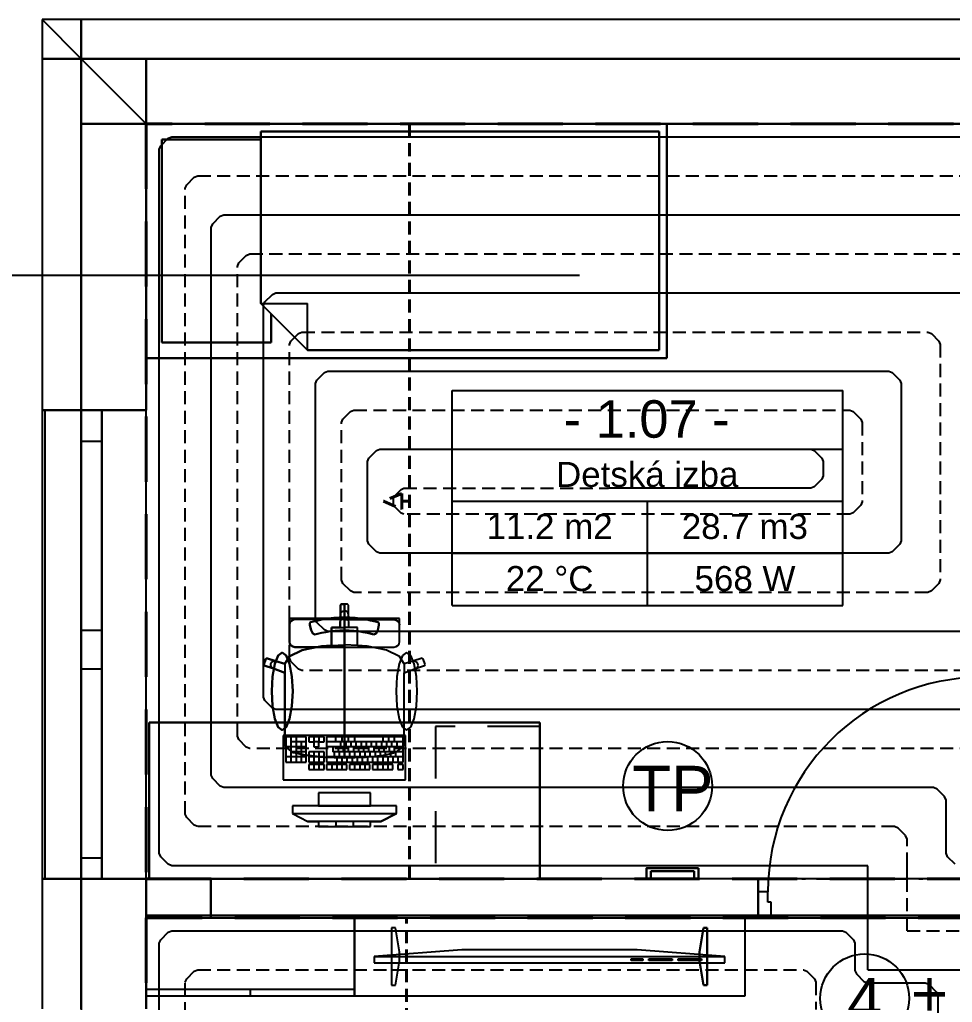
# Model space of a CAD drawing. Header units: millimetres. Extents: x 1046 to 79138, y -20101 to 54562.
# Drawn here: x 10213 to 13795, y 12056 to 15831 of the extents above; entities that cross this region are included whole.
import ezdxf

# ---------------------------------------------------------------- set-up
doc = ezdxf.new("R2010")
doc.units = ezdxf.units.MM
for name, pattern in [('__IARKOVAN__', [325, 200, -125]), ('BODKO__IARKOVAN___M', [225, 125, -42.5, 15, -42.5]), ('DASH', [75, 50, -25])]:
    doc.linetypes.add(name, pattern=pattern)
for name, color, linetype in [('1__NP___MIESTNOSTIUK', 7, 'Continuous'), ('DXF_LAYER', 1, 'Continuous'), ('ODVODN__POTRUBIE___PODL__VYK_', 7, 'Continuous'), ('OKRAJOV__DILAT_CIA_PDL', 2, 'Continuous'), ('OKRAJOV__Z_NY_', 7, 'Continuous'), ('PODLAHOVKA', 7, 'Continuous'), ('PR_VODN__POTRUBIE___PODL__VYK_', 7, 'Continuous'), ('TABU_KY', 7, 'Continuous'), ('vyk-privod2', 7, 'Continuous'), ('vyk-vratka-ZARIADENIE', 7, 'Continuous'), ('Z_NA_PRECHODOV_CH_POTRUB_', 7, 'Continuous')]:
    doc.layers.add(name, color=color, linetype=linetype)
doc.layers.add('vyk_POPIS', color=7, linetype='Continuous', lineweight=20)
doc.styles.add('ARIAL', font='arial.ttf')

# ---------------------------------------------------------------- blocks, each defined once
blk = doc.blocks.new('A$C57FC20A3')
at = {"layer": 'vyk-vratka-ZARIADENIE', "color": 6, "lineweight": 30}
for p, q in [((0, 183, -5790.8), (28.3, 183, -5790.8)), ((28.3, 17, -5790.8), (28.3, 183, -5790.8)), ((0, 17, -5790.8), (28.3, 17, -5790.8)), ((28.3, 17, -5790.8), (28.3, 23, -5790.8))]:
    blk.add_line(p, q, dxfattribs=at)
at = {"layer": 'vyk-vratka-ZARIADENIE', "color": 6, "lineweight": 30, "elevation": -5790.8}
blk.add_lwpolyline([(40, 200), (40, 0), (0, 0), (0, 200)], close=True, dxfattribs=at)

msp = doc.modelspace()

# ---------------------------------------------------------------- linework, layer by layer
at = {"layer": '1__NP___MIESTNOSTIUK'}
for p, q in [((11874.3, 14181.4), (11874.3, 14407.4)), ((11874.3, 14407.4), (13374.3, 14407.4)), ((13374.3, 14181.4), (13374.3, 14407.4)), ((11874.3, 13981.4), (11874.3, 14181.4)), ((11874.3, 14181.4), (13374.3, 14181.4)), ((11874.3, 14181.4), (13374.3, 14181.4)), ((13374.3, 13981.4), (13374.3, 14181.4)), ((11874.3, 13781.4), (11874.3, 13981.4)), ((11874.3, 13981.4), (13374.3, 13981.4)), ((11874.3, 13981.4), (13374.3, 13981.4)), ((12624.3, 13781.4), (12624.3, 13981.4)), ((13374.3, 13781.4), (13374.3, 13981.4)), ((11874.3, 13581.4), (11874.3, 13781.4)), ((11874.3, 13781.4), (13374.3, 13781.4)), ((11874.3, 13781.4), (13374.3, 13781.4)), ((12624.3, 13581.4), (12624.3, 13781.4)), ((13374.3, 13581.4), (13374.3, 13781.4)), ((11874.3, 13581.4), (13374.3, 13581.4))]:
    msp.add_line(p, q, dxfattribs=at)
at = {"layer": 'DXF_LAYER', "color": 252, "linetype": 'Continuous'}
for p, q in [((10449.3, 15681.4), (10299.3, 15831.4)), ((10299.3, 15831.4), (10299.3, 15681.4)), ((10449.3, 15831.4), (10299.3, 15831.4)), ((10299.3, 15831.4), (10449.3, 15681.4)), ((10299.3, 15831.4), (10299.3, 15681.4)), ((15998.9, 15831.4), (10299.3, 15831.4)), ((15998.9, 15831.4), (10449.3, 15831.4)), ((10449.3, 15831.4), (10449.3, 15681.4)), ((10449.3, 15681.4), (10449.3, 15831.4)), ((10299.3, 15681.4), (10449.3, 15681.4)), ((10449.3, 15681.4), (10299.3, 15681.4)), ((10299.3, 15681.4), (10299.3, 14331.4)), ((10299.3, 15681.4), (10299.3, 14331.4)), ((23849.3, 15681.4), (10449.3, 15681.4)), ((10449.3, 15681.4), (10449.3, 8381.4)), ((10699.3, 15431.4), (10449.3, 15681.4)), ((10449.3, 15681.4), (10449.3, 15431.4)), ((10449.3, 15681.4), (15998.9, 15681.4)), ((10699.3, 15681.4), (10449.3, 15681.4)), ((10449.3, 15681.4), (10699.3, 15431.4)), ((10449.3, 15681.4), (10449.3, 15431.4)), ((10699.3, 15681.4), (10449.3, 15681.4)), ((10449.3, 14331.4), (10449.3, 15681.4)), ((10449.3, 15681.4), (10449.3, 15431.4)), ((15998.9, 15681.4), (10699.3, 15681.4)), ((10699.3, 15681.4), (10699.3, 15431.4)), ((10699.3, 15431.4), (10699.3, 15681.4)), ((15998.9, 15681.4), (10699.3, 15681.4)), ((10449.3, 15431.4), (10699.3, 15431.4)), ((10449.3, 15431.4), (10449.3, 14331.4)), ((10699.3, 15431.4), (10449.3, 15431.4)), ((10449.3, 15431.4), (10449.3, 14331.4)), ((12699.3, 15431.4), (10699.3, 15431.4)), ((10699.3, 15431.4), (10699.3, 14531.4)), ((10699.3, 14531.4), (10699.3, 15431.4)), ((10699.3, 15431.4), (12699.3, 15431.4)), ((14549.3, 15431.4), (10699.3, 15431.4)), ((10699.3, 15431.4), (10699.3, 14331.4)), ((10699.3, 15431.4), (15998.9, 15431.4)), ((10699.3, 15431.4), (15998.9, 15431.4)), ((10699.3, 14331.4), (10699.3, 15431.4)), ((10699.3, 14331.4), (10699.3, 15431.4)), ((12699.3, 14531.4), (12699.3, 15431.4)), ((12699.3, 15431.4), (12699.3, 14531.4)), ((11139.3, 15371.4), (10759.3, 15371.4)), ((10759.3, 15371.4), (10759.3, 14591.4)), ((10759.3, 14591.4), (10759.3, 15371.4)), ((10759.3, 15371.4), (11139.3, 15371.4)), ((12669.3, 15401.4), (11139.3, 15401.4)), ((11139.3, 15401.4), (11139.3, 14741.4)), ((11139.3, 14741.4), (11139.3, 15401.4)), ((11139.3, 15401.4), (12669.3, 15401.4)), ((11139.3, 14741.4), (11139.3, 15371.4)), ((11139.3, 15371.4), (11139.3, 14741.4)), ((12669.3, 14561.4), (12669.3, 15401.4)), ((12669.3, 15401.4), (12669.3, 14561.4)), ((11179.3, 14701.4), (11139.3, 14741.4)), ((11139.3, 14741.4), (11179.3, 14701.4)), ((11139.3, 14741.4), (11319.3, 14561.4)), ((11319.3, 14561.4), (11139.3, 14741.4)), ((11139.3, 14741.4), (11319.3, 14741.4)), ((11319.3, 14561.4), (11319.3, 14741.4)), ((11179.3, 14591.4), (11179.3, 14701.4)), ((11179.3, 14701.4), (11179.3, 14591.4)), ((10759.3, 14591.4), (11179.3, 14591.4)), ((11179.3, 14591.4), (10759.3, 14591.4)), ((11319.3, 14561.4), (12669.3, 14561.4)), ((12669.3, 14561.4), (11319.3, 14561.4)), ((10699.3, 14531.4), (12699.3, 14531.4)), ((12699.3, 14531.4), (10699.3, 14531.4)), ((10299.3, 14331.4), (10449.3, 14331.4)), ((10699.3, 14331.4), (10299.3, 14331.4)), ((10299.3, 14331.4), (10299.3, 12531.4)), ((10299.3, 14331.4), (10449.3, 14331.4)), ((10299.3, 14331.4), (10299.3, 12531.4)), ((10299.3, 14331.4), (10449.3, 14331.4)), ((10309.3, 14331.4), (10309.3, 12531.4)), ((10449.3, 14331.4), (10449.3, 12531.4)), ((10529.3, 14331.4), (10449.3, 14331.4)), ((10449.3, 14331.4), (10449.3, 12531.4)), ((10529.3, 14331.4), (10449.3, 14331.4)), ((10449.3, 14331.4), (10699.3, 14331.4)), ((10449.3, 14331.4), (10529.3, 14331.4)), ((10449.3, 14211.4), (10449.3, 14331.4)), ((10449.3, 14331.4), (10529.3, 14331.4)), ((10449.3, 14331.4), (10529.3, 14331.4)), ((10529.3, 12531.4), (10529.3, 14331.4)), ((10529.3, 12531.4), (10529.3, 14331.4)), ((10699.3, 14331.4), (10529.3, 14331.4)), ((10529.3, 14331.4), (10529.3, 12531.4)), ((10529.3, 14331.4), (10699.3, 14331.4)), ((10529.3, 14331.4), (10529.3, 14211.4)), ((10529.3, 14331.4), (10699.3, 14331.4)), ((10699.3, 12531.4), (10699.3, 14331.4)), ((10529.3, 14211.4), (10449.3, 14211.4)), ((10449.3, 13486.4), (10449.3, 14211.4)), ((10529.3, 14211.4), (10529.3, 13486.4)), ((11448.5, 13585.5), (11445.5, 13582.5)), ((11445.5, 13582.5), (11448.5, 13585.5)), ((11445.5, 13582.5), (11445.5, 13545.6)), ((11445.5, 13545.6), (11445.5, 13582.5)), ((11446.7, 13551.4), (11449.9, 13556.2)), ((11460.6, 13585.5), (11448.5, 13585.5)), ((11448.5, 13585.5), (11460.6, 13585.5)), ((11449.9, 13556.2), (11454.8, 13559.5)), ((11454.8, 13559.5), (11460.6, 13560.6)), ((11472.7, 13585.5), (11460.6, 13585.5)), ((11460.6, 13585.5), (11460.6, 12995.5)), ((11460.6, 12995.5), (11460.6, 13585.5)), ((11472.7, 13585.5), (11460.6, 13585.5)), ((11466.4, 13559.5), (11460.6, 13560.6)), ((11471.3, 13556.2), (11466.4, 13559.5)), ((11474.6, 13551.4), (11471.3, 13556.2)), ((11475.7, 13582.5), (11472.7, 13585.5)), ((11475.7, 13582.5), (11472.7, 13585.5)), ((11475.7, 13545.6), (11475.7, 13582.5)), ((11475.7, 13545.6), (11475.7, 13582.5)), ((11460.6, 13531.1), (11249.3, 13531.1)), ((11249.3, 13531.1), (11249.3, 13521.4)), ((11249.3, 13521.4), (11249.3, 13531.1)), ((11249.3, 13531.1), (11460.6, 13531.1)), ((11249.3, 13521.4), (11249.3, 13516.9)), ((11249.3, 13516.9), (11249.3, 13521.4)), ((11249.3, 13516.9), (11249.3, 13506.7)), ((11249.3, 13506.7), (11249.3, 13516.9)), ((11255.5, 13520.8), (11250.9, 13514.3)), ((11262.3, 13525.1), (11255.5, 13520.8)), ((11270.4, 13526.6), (11262.3, 13525.1)), ((11460.6, 13526.6), (11270.4, 13526.6)), ((11330.6, 13516.6), (11327.9, 13513)), ((11327.9, 13513), (11330.6, 13516.6)), ((11360, 13523.7), (11330.6, 13516.6)), ((11330.6, 13516.6), (11360, 13523.7)), ((11379.8, 13528), (11360, 13523.7)), ((11360, 13523.7), (11379.8, 13528)), ((11399.9, 13531.4), (11379.8, 13528)), ((11379.8, 13528), (11399.9, 13531.4)), ((11420, 13533.8), (11399.9, 13531.4)), ((11399.9, 13531.4), (11420, 13533.8)), ((11440.3, 13535.2), (11420, 13533.8)), ((11420, 13533.8), (11440.3, 13535.2)), ((11460.6, 13535.7), (11440.3, 13535.2)), ((11440.3, 13535.2), (11460.6, 13535.7)), ((11445.5, 13545.6), (11443.7, 13495.8)), ((11443.7, 13495.8), (11445.5, 13545.6)), ((11445.5, 13545.6), (11446.7, 13551.4)), ((11480.9, 13535.2), (11460.6, 13535.7)), ((11460.6, 13535.7), (11480.9, 13535.2)), ((11671.9, 13531.1), (11460.6, 13531.1)), ((11460.6, 13531.1), (11460.6, 13421.4)), ((11460.6, 13421.4), (11460.6, 13531.1)), ((11671.9, 13531.1), (11460.6, 13531.1)), ((11460.6, 13526.6), (11650.8, 13526.6)), ((11475.7, 13545.6), (11474.6, 13551.4)), ((11477.5, 13495.8), (11475.7, 13545.6)), ((11477.5, 13495.8), (11475.7, 13545.6)), ((11501.2, 13533.8), (11480.9, 13535.2)), ((11480.9, 13535.2), (11501.2, 13533.8)), ((11521.4, 13531.4), (11501.2, 13533.8)), ((11501.2, 13533.8), (11521.4, 13531.4)), ((11541.4, 13528), (11521.4, 13531.4)), ((11521.4, 13531.4), (11541.4, 13528)), ((11561.2, 13523.7), (11541.4, 13528)), ((11541.4, 13528), (11561.2, 13523.7)), ((11590.6, 13516.6), (11561.2, 13523.7)), ((11561.2, 13523.7), (11590.6, 13516.6)), ((11593.3, 13513), (11590.6, 13516.6)), ((11590.6, 13516.6), (11593.3, 13513)), ((11650.8, 13526.6), (11658.9, 13525.1)), ((11658.9, 13525.1), (11665.8, 13520.8)), ((11665.8, 13520.8), (11670.3, 13514.3)), ((11671.9, 13521.4), (11671.9, 13531.1)), ((11671.9, 13521.4), (11671.9, 13531.1)), ((11671.9, 13516.9), (11671.9, 13521.4)), ((11671.9, 13516.9), (11671.9, 13521.4)), ((11671.9, 13506.7), (11671.9, 13516.9)), ((11671.9, 13506.7), (11671.9, 13516.9)), ((10449.3, 13391.4), (10449.3, 13486.4)), ((10449.3, 13486.4), (10529.3, 13486.4)), ((10529.3, 13486.4), (10529.3, 13391.4)), ((11250.9, 13514.3), (11249.3, 13506.7)), ((11249.3, 13506.7), (11249.3, 13502.1)), ((11249.3, 13502.1), (11249.3, 13506.7)), ((11249.3, 13502.1), (11249.3, 13488.9)), ((11249.3, 13488.9), (11249.3, 13502.1)), ((11249.3, 13488.9), (11249.3, 13456.7)), ((11249.3, 13456.7), (11249.3, 13488.9)), ((11327.9, 13513), (11328.1, 13505.8)), ((11328.1, 13505.8), (11327.9, 13513)), ((11328.1, 13505.8), (11332.9, 13486.4)), ((11332.9, 13486.4), (11328.1, 13505.8)), ((11332.9, 13486.4), (11339.1, 13473.4)), ((11339.1, 13473.4), (11332.9, 13486.4)), ((11371.9, 13475.3), (11389.4, 13479)), ((11389.4, 13479), (11371.9, 13475.3)), ((11389.4, 13479), (11407, 13482)), ((11407, 13482), (11389.4, 13479)), ((11407, 13482), (11424.8, 13484.1)), ((11424.8, 13484.1), (11407, 13482)), ((11443.7, 13495.8), (11410.3, 13495.8)), ((11410.3, 13495.8), (11410.3, 13465.9)), ((11410.3, 13465.9), (11410.3, 13495.8)), ((11410.3, 13495.8), (11443.7, 13495.8)), ((11424.8, 13484.1), (11442.7, 13485.4)), ((11442.7, 13485.4), (11424.8, 13484.1)), ((11442.7, 13485.4), (11460.6, 13485.8)), ((11460.6, 13485.8), (11442.7, 13485.4)), ((11443.7, 13495.8), (11460.6, 13495.8)), ((11477.5, 13495.8), (11460.6, 13495.8)), ((11460.6, 13485.8), (11478.5, 13485.4)), ((11478.5, 13485.4), (11460.6, 13485.8)), ((11510.9, 13495.8), (11477.5, 13495.8)), ((11510.9, 13495.8), (11477.5, 13495.8)), ((11478.5, 13485.4), (11496.4, 13484.1)), ((11496.4, 13484.1), (11478.5, 13485.4)), ((11496.4, 13484.1), (11514.2, 13482)), ((11514.2, 13482), (11496.4, 13484.1)), ((11510.9, 13465.9), (11510.9, 13495.8)), ((11510.9, 13465.9), (11510.9, 13495.8)), ((11514.2, 13482), (11531.8, 13479)), ((11531.8, 13479), (11514.2, 13482)), ((11531.8, 13479), (11549.3, 13475.3)), ((11549.3, 13475.3), (11531.8, 13479)), ((11582.1, 13473.4), (11588.3, 13486.4)), ((11588.3, 13486.4), (11582.1, 13473.4)), ((11588.3, 13486.4), (11593.1, 13505.8)), ((11593.1, 13505.8), (11588.3, 13486.4)), ((11593.1, 13505.8), (11593.3, 13513)), ((11593.3, 13513), (11593.1, 13505.8)), ((11670.3, 13514.3), (11671.9, 13506.7)), ((11671.9, 13502.1), (11671.9, 13506.7)), ((11671.9, 13502.1), (11671.9, 13506.7)), ((11671.9, 13488.9), (11671.9, 13502.1)), ((11671.9, 13488.9), (11671.9, 13502.1)), ((11671.9, 13456.7), (11671.9, 13488.9)), ((11671.9, 13456.7), (11671.9, 13488.9)), ((11249.3, 13456.7), (11249.3, 13445.9)), ((11249.3, 13445.9), (11249.3, 13456.7)), ((11249.3, 13445.9), (11249.3, 13441.4)), ((11249.3, 13441.4), (11249.3, 13445.9)), ((11249.3, 13441.4), (11250.9, 13433.8)), ((11250.9, 13433.8), (11249.3, 13441.4)), ((11339.1, 13473.4), (11347.4, 13469.4)), ((11347.4, 13469.4), (11339.1, 13473.4)), ((11347.4, 13469.4), (11371.9, 13475.3)), ((11371.9, 13475.3), (11347.4, 13469.4)), ((11410.3, 13465.9), (11410.3, 13427.2)), ((11410.3, 13427.2), (11410.3, 13465.9)), ((11510.9, 13427.2), (11510.9, 13465.9)), ((11510.9, 13427.2), (11510.9, 13465.9)), ((11549.3, 13475.3), (11573.8, 13469.4)), ((11573.8, 13469.4), (11549.3, 13475.3)), ((11573.8, 13469.4), (11582.1, 13473.4)), ((11582.1, 13473.4), (11573.8, 13469.4)), ((11670.3, 13433.8), (11671.9, 13441.4)), ((11670.3, 13433.8), (11671.9, 13441.4)), ((11671.9, 13445.9), (11671.9, 13456.7)), ((11671.9, 13445.9), (11671.9, 13456.7)), ((11671.9, 13441.4), (11671.9, 13445.9)), ((11671.9, 13441.4), (11671.9, 13445.9)), ((11298.5, 13408.9), (11248.8, 13385.1)), ((11248.8, 13385.1), (11298.5, 13408.9)), ((11250.9, 13433.8), (11255.5, 13427.3)), ((11255.5, 13427.3), (11250.9, 13433.8)), ((11255.5, 13427.3), (11262.3, 13423)), ((11262.3, 13423), (11255.5, 13427.3)), ((11262.3, 13423), (11270.4, 13421.4)), ((11270.4, 13421.4), (11262.3, 13423)), ((11270.4, 13421.4), (11460.6, 13421.4)), ((11460.6, 13421.4), (11270.4, 13421.4)), ((11372.9, 13424.8), (11298.5, 13408.9)), ((11298.5, 13408.9), (11372.9, 13424.8)), ((11410.3, 13427.2), (11372.9, 13424.8)), ((11372.9, 13424.8), (11410.3, 13427.2)), ((11410.3, 13427.2), (11460.6, 13430.4)), ((11510.9, 13427.2), (11460.6, 13430.4)), ((11460.6, 13421.4), (11650.8, 13421.4)), ((11460.6, 13421.4), (11650.8, 13421.4)), ((11548.3, 13424.8), (11510.9, 13427.2)), ((11548.3, 13424.8), (11510.9, 13427.2)), ((11622.7, 13408.9), (11548.3, 13424.8)), ((11622.7, 13408.9), (11548.3, 13424.8)), ((11672.4, 13385.1), (11622.7, 13408.9)), ((11672.4, 13385.1), (11622.7, 13408.9)), ((11650.8, 13421.4), (11658.9, 13423)), ((11650.8, 13421.4), (11658.9, 13423)), ((11658.9, 13423), (11665.8, 13427.3)), ((11658.9, 13423), (11665.8, 13427.3)), ((11665.8, 13427.3), (11670.3, 13433.8)), ((11665.8, 13427.3), (11670.3, 13433.8)), ((10449.3, 13336.4), (10449.3, 13391.4)), ((10529.3, 13391.4), (10529.3, 13336.4)), ((11158.1, 13376.4), (11150.6, 13353.7)), ((11150.6, 13353.7), (11158.1, 13376.4)), ((11161.9, 13378.3), (11158.1, 13376.4)), ((11158.1, 13376.4), (11161.9, 13378.3)), ((11197.3, 13366.9), (11161.9, 13378.3)), ((11161.9, 13378.3), (11197.3, 13366.9)), ((11181.1, 13362.4), (11185.8, 13366)), ((11185.8, 13366), (11191.4, 13367.6)), ((11191.4, 13367.6), (11197.3, 13366.9)), ((11206.2, 13389.1), (11193.1, 13356.8)), ((11193.1, 13356.8), (11206.2, 13389.1)), ((11231.5, 13357.3), (11197.3, 13366.9)), ((11197.3, 13366.9), (11231.5, 13357.3)), ((11221.6, 13400.5), (11206.2, 13389.1)), ((11206.2, 13389.1), (11221.6, 13400.5)), ((11237, 13389.1), (11221.6, 13400.5)), ((11221.6, 13400.5), (11237, 13389.1)), ((11248.8, 13385.1), (11231.5, 13357.3)), ((11231.5, 13357.3), (11248.8, 13385.1)), ((11250.1, 13356.8), (11237, 13389.1)), ((11237, 13389.1), (11250.1, 13356.8)), ((11684.2, 13389.1), (11671.2, 13356.8)), ((11684.2, 13389.1), (11671.2, 13356.8)), ((11689.8, 13357.3), (11672.4, 13385.1)), ((11689.8, 13357.3), (11672.4, 13385.1)), ((11699.6, 13400.5), (11684.2, 13389.1)), ((11699.6, 13400.5), (11684.2, 13389.1)), ((11723.9, 13366.9), (11689.8, 13357.3)), ((11723.9, 13366.9), (11689.8, 13357.3)), ((11715, 13389.1), (11699.6, 13400.5)), ((11715, 13389.1), (11699.6, 13400.5)), ((11728.1, 13356.8), (11715, 13389.1)), ((11728.1, 13356.8), (11715, 13389.1)), ((11759.3, 13378.3), (11723.9, 13366.9)), ((11759.3, 13378.3), (11723.9, 13366.9)), ((11729.8, 13367.6), (11723.9, 13366.9)), ((11735.4, 13366), (11729.8, 13367.6)), ((11740.1, 13362.4), (11735.4, 13366)), ((11763.1, 13376.4), (11759.3, 13378.3)), ((11763.1, 13376.4), (11759.3, 13378.3)), ((11770.6, 13353.7), (11763.1, 13376.4)), ((11770.6, 13353.7), (11763.1, 13376.4)), ((10529.3, 13336.4), (10449.3, 13336.4)), ((10449.3, 12611.4), (10449.3, 13336.4)), ((10529.3, 13336.4), (10529.3, 12611.4)), ((11150.6, 13353.7), (11152.5, 13349.9)), ((11152.5, 13349.9), (11150.6, 13353.7)), ((11152.5, 13349.9), (11188, 13338.5)), ((11188, 13338.5), (11152.5, 13349.9)), ((11177.6, 13351.5), (11178.3, 13357.3)), ((11179.2, 13345.9), (11177.6, 13351.5)), ((11178.3, 13357.3), (11181.1, 13362.4)), ((11182.8, 13341.3), (11179.2, 13345.9)), ((11188, 13338.5), (11182.8, 13341.3)), ((11193.1, 13356.8), (11184.4, 13308.5)), ((11184.4, 13308.5), (11193.1, 13356.8)), ((11188, 13338.5), (11231.3, 13322.8)), ((11231.3, 13322.8), (11188, 13338.5)), ((11231.3, 13357.1), (11231.5, 13357.3)), ((11231.3, 13357.1), (11231.3, 13322.8)), ((11258.8, 13308.5), (11250.1, 13356.8)), ((11250.1, 13356.8), (11258.8, 13308.5)), ((11671.2, 13356.8), (11662.4, 13308.5)), ((11671.2, 13356.8), (11662.4, 13308.5)), ((11689.9, 13357.1), (11689.8, 13357.3)), ((11689.9, 13357.1), (11689.9, 13322.8)), ((11689.9, 13322.8), (11733.3, 13338.5)), ((11689.9, 13322.8), (11733.3, 13338.5)), ((11736.8, 13308.5), (11728.1, 13356.8)), ((11736.8, 13308.5), (11728.1, 13356.8)), ((11733.3, 13338.5), (11768.7, 13349.9)), ((11733.3, 13338.5), (11768.7, 13349.9)), ((11733.3, 13338.5), (11738.4, 13341.3)), ((11738.4, 13341.3), (11742, 13345.9)), ((11743, 13357.3), (11740.1, 13362.4)), ((11742, 13345.9), (11743.6, 13351.5)), ((11743.6, 13351.5), (11743, 13357.3)), ((11768.7, 13349.9), (11770.6, 13353.7)), ((11768.7, 13349.9), (11770.6, 13353.7)), ((11184.4, 13308.5), (11181.4, 13251.5)), ((11181.4, 13251.5), (11184.4, 13308.5)), ((11231.3, 13322.8), (11231.3, 13113.7)), ((11231.3, 13113.7), (11231.3, 13322.8)), ((11261.9, 13251.5), (11258.8, 13308.5)), ((11258.8, 13308.5), (11261.9, 13251.5)), ((11662.4, 13308.5), (11659.4, 13251.5)), ((11662.4, 13308.5), (11659.4, 13251.5)), ((11689.9, 13113.7), (11689.9, 13322.8)), ((11689.9, 13113.7), (11689.9, 13322.8)), ((11739.9, 13251.5), (11736.8, 13308.5)), ((11739.9, 13251.5), (11736.8, 13308.5)), ((11181.4, 13251.5), (11184.4, 13194.5)), ((11184.4, 13194.5), (11181.4, 13251.5)), ((11258.8, 13194.5), (11261.9, 13251.5)), ((11261.9, 13251.5), (11258.8, 13194.5)), ((11659.4, 13251.5), (11662.4, 13194.5)), ((11659.4, 13251.5), (11662.4, 13194.5)), ((11736.8, 13194.5), (11739.9, 13251.5)), ((11736.8, 13194.5), (11739.9, 13251.5)), ((11184.4, 13194.5), (11193.1, 13146.1)), ((11193.1, 13146.1), (11184.4, 13194.5)), ((11250.1, 13146.1), (11258.8, 13194.5)), ((11258.8, 13194.5), (11250.1, 13146.1)), ((11662.4, 13194.5), (11671.2, 13146.1)), ((11662.4, 13194.5), (11671.2, 13146.1)), ((11728.1, 13146.1), (11736.8, 13194.5)), ((11728.1, 13146.1), (11736.8, 13194.5)), ((11193.1, 13146.1), (11206.2, 13113.8)), ((11206.2, 13113.8), (11193.1, 13146.1)), ((11237, 13113.8), (11250.1, 13146.1)), ((11250.1, 13146.1), (11237, 13113.8)), ((11671.2, 13146.1), (11684.2, 13113.8)), ((11671.2, 13146.1), (11684.2, 13113.8)), ((11715, 13113.8), (11728.1, 13146.1)), ((11715, 13113.8), (11728.1, 13146.1)), ((12210.6, 13131.4), (10710.6, 13131.4)), ((10710.6, 13131.4), (10710.6, 12531.4)), ((10710.6, 12531.4), (10710.6, 13131.4)), ((10710.6, 13131.4), (12210.6, 13131.4)), ((11206.2, 13113.8), (11221.6, 13102.5)), ((11221.6, 13102.5), (11206.2, 13113.8)), ((11221.6, 13102.5), (11237, 13113.8)), ((11237, 13113.8), (11221.6, 13102.5)), ((11231.3, 13113.7), (11231.3, 13077.6)), ((11231.3, 13077.6), (11231.3, 13113.7)), ((11684.2, 13113.8), (11699.6, 13102.5)), ((11684.2, 13113.8), (11699.6, 13102.5)), ((11689.9, 13077.6), (11689.9, 13113.7)), ((11689.9, 13077.6), (11689.9, 13113.7)), ((11699.6, 13102.5), (11715, 13113.8)), ((11699.6, 13102.5), (11715, 13113.8)), ((12210.6, 12531.4), (12210.6, 13131.4)), ((12210.6, 13131.4), (12210.6, 12531.4)), ((11695.6, 13081.4), (11225.6, 13081.4)), ((11225.6, 13081.4), (11225.6, 12911.4)), ((11695.6, 13081.4), (11225.6, 13081.4)), ((11225.6, 13081.4), (11225.6, 12911.4)), ((11231.3, 13077.6), (11231.3, 13046.6)), ((11231.3, 13046.6), (11231.3, 13077.6)), ((11313.7, 13076.5), (11235.4, 13076.5)), ((11235.4, 13076.5), (11235.4, 12979.6)), ((11255, 13076.5), (11255, 12979.6)), ((11274.6, 13076.5), (11274.6, 12979.6)), ((11313.7, 12979.6), (11313.7, 13076.5)), ((11382.3, 13076.5), (11323.5, 13076.5)), ((11323.5, 13076.5), (11323.5, 13057.2)), ((11343.1, 13076.5), (11343.1, 13057.2)), ((11362.7, 13076.5), (11362.7, 13057.2)), ((11382.3, 13057.2), (11382.3, 13076.5)), ((11685.8, 13076.5), (11392.1, 13076.5)), ((11392.1, 13076.5), (11392.1, 12979.6)), ((11426.3, 13076.5), (11426.3, 13057.2)), ((11450.8, 13076.5), (11450.8, 13057.2)), ((11475.3, 13076.5), (11475.3, 13057.2)), ((11499.8, 13076.5), (11499.8, 13057.2)), ((11607.5, 13076.5), (11607.5, 13057.2)), ((11629.5, 13076.5), (11629.5, 13057.2)), ((11651.5, 13076.5), (11651.5, 13057.2)), ((11685.8, 12979.6), (11685.8, 13076.5)), ((11689.9, 13046.6), (11689.9, 13077.6)), ((11689.9, 13046.6), (11689.9, 13077.6)), ((11695.6, 12911.4), (11695.6, 13081.4)), ((11695.6, 12911.4), (11695.6, 13081.4)), ((11231.3, 13046.6), (11235.9, 13038)), ((11235.9, 13038), (11231.3, 13046.6)), ((11313.7, 13037.8), (11235.4, 13037.8)), ((11235.9, 13038), (11262.7, 13016.8)), ((11262.7, 13016.8), (11235.9, 13038)), ((11313.7, 13057.2), (11255, 13057.2)), ((11294.2, 13057.2), (11294.2, 12979.6)), ((11323.5, 13057.2), (11343.1, 13057.2)), ((11343.1, 13057.2), (11343.1, 13037.8)), ((11362.7, 13057.2), (11343.1, 13057.2)), ((11343.1, 13037.8), (11362.7, 13037.8)), ((11362.7, 13037.8), (11362.7, 13057.2)), ((11362.7, 13057.2), (11382.3, 13057.2)), ((11685.8, 13057.2), (11392.1, 13057.2)), ((11685.8, 13037.8), (11392.1, 13037.8)), ((11416.5, 13037.8), (11416.5, 13018.4)), ((11436.1, 13037.8), (11436.1, 13018.4)), ((11445.9, 13057.2), (11445.9, 13037.8)), ((11455.7, 13037.8), (11455.7, 13018.4)), ((11465.5, 13057.2), (11465.5, 13037.8)), ((11475.3, 13037.8), (11475.3, 13018.4)), ((11485.1, 13057.2), (11485.1, 13037.8)), ((11494.9, 13037.8), (11494.9, 13018.4)), ((11504.7, 13057.2), (11504.7, 13037.8)), ((11514.5, 13037.8), (11514.5, 13018.4)), ((11524.3, 13057.2), (11524.3, 13037.8)), ((11534, 13037.8), (11534, 13018.4)), ((11543.8, 13057.2), (11543.8, 13037.8)), ((11553.6, 13037.8), (11553.6, 13018.4)), ((11563.4, 13057.2), (11563.4, 13037.8)), ((11573.2, 13037.8), (11573.2, 13018.4)), ((11583, 13057.2), (11583, 13037.8)), ((11592.8, 13037.8), (11592.8, 13018.4)), ((11602.6, 13057.2), (11602.6, 13037.8)), ((11612.4, 13037.8), (11612.4, 13018.4)), ((11622.2, 13057.2), (11622.2, 13037.8)), ((11632, 13037.8), (11632, 13018.4)), ((11641.8, 13057.2), (11641.8, 13037.8)), ((11651.5, 13037.8), (11651.5, 13018.4)), ((11658.5, 13016.8), (11685.3, 13038)), ((11658.5, 13016.8), (11685.3, 13038)), ((11661.3, 13057.2), (11661.3, 13037.8)), ((11685.3, 13038), (11689.9, 13046.6)), ((11685.3, 13038), (11689.9, 13046.6)), ((11313.7, 12999), (11235.4, 12999)), ((11313.7, 13018.4), (11255, 13018.4)), ((11262.7, 13016.8), (11264.8, 13015.9)), ((11264.8, 13015.9), (11262.7, 13016.8)), ((11264.8, 13015.9), (11310.8, 13005.3)), ((11310.8, 13005.3), (11264.8, 13015.9)), ((11310.8, 13005.3), (11379.5, 12998.1)), ((11379.5, 12998.1), (11310.8, 13005.3)), ((11382.3, 13018.4), (11323.5, 13018.4)), ((11323.5, 13018.4), (11323.5, 12979.6)), ((11382.3, 12999), (11323.5, 12999)), ((11343.1, 13018.4), (11343.1, 12979.6)), ((11362.7, 13018.4), (11362.7, 12979.6)), ((11379.5, 12998.1), (11380.6, 12998)), ((11380.6, 12998), (11379.5, 12998.1)), ((11380.6, 12998), (11460.6, 12995.5)), ((11460.6, 12995.5), (11380.6, 12998)), ((11382.3, 12979.6), (11382.3, 13018.4)), ((11685.8, 12999), (11392.1, 12999)), ((11685.8, 13018.4), (11416.5, 13018.4)), ((11421.4, 13018.4), (11421.4, 12999)), ((11431.2, 12999), (11431.2, 12979.6)), ((11441, 13018.4), (11441, 12999)), ((11450.8, 12999), (11450.8, 12979.6)), ((11460.6, 13018.4), (11460.6, 12999)), ((11460.6, 12995.5), (11540.6, 12998)), ((11460.6, 12995.5), (11540.6, 12998)), ((11470.4, 12999), (11470.4, 12979.6)), ((11480.2, 13018.4), (11480.2, 12999)), ((11490, 12999), (11490, 12979.6)), ((11499.8, 13018.4), (11499.8, 12999)), ((11509.6, 12999), (11509.6, 12979.6)), ((11519.4, 13018.4), (11519.4, 12999)), ((11529.2, 12999), (11529.2, 12979.6)), ((11538.9, 13018.4), (11538.9, 12999)), ((11540.6, 12998), (11541.7, 12998.1)), ((11540.6, 12998), (11541.7, 12998.1)), ((11541.7, 12998.1), (11610.5, 13005.3)), ((11541.7, 12998.1), (11610.5, 13005.3)), ((11548.7, 12999), (11548.7, 12979.6)), ((11558.5, 13018.4), (11558.5, 12999)), ((11568.3, 12999), (11568.3, 12979.6)), ((11578.1, 13018.4), (11578.1, 12999)), ((11587.9, 12999), (11587.9, 12979.6)), ((11597.7, 13018.4), (11597.7, 12999)), ((11607.5, 12999), (11607.5, 12979.6)), ((11610.5, 13005.3), (11656.4, 13015.9)), ((11610.5, 13005.3), (11656.4, 13015.9)), ((11617.3, 13018.4), (11617.3, 12999)), ((11627.1, 12999), (11627.1, 12979.6)), ((11636.9, 13018.4), (11636.9, 12999)), ((11646.7, 12999), (11646.7, 12979.6)), ((11656.4, 13018.4), (11656.4, 12999)), ((11656.4, 13015.9), (11658.5, 13016.8)), ((11656.4, 13015.9), (11658.5, 13016.8)), ((11666.2, 12999), (11666.2, 12979.6)), ((11235.4, 12979.6), (11313.7, 12979.6)), ((11323.5, 12979.6), (11382.3, 12979.6)), ((11382.3, 12969.9), (11323.5, 12969.9)), ((11323.5, 12969.9), (11323.5, 12950.5)), ((11323.5, 12950.5), (11382.3, 12950.5)), ((11343.1, 12969.9), (11343.1, 12950.5)), ((11362.7, 12969.9), (11362.7, 12950.5)), ((11382.3, 12950.5), (11382.3, 12969.9)), ((11392.1, 12979.6), (11685.8, 12979.6)), ((11470.4, 12969.9), (11392.1, 12969.9)), ((11392.1, 12969.9), (11392.1, 12950.5)), ((11392.1, 12950.5), (11470.4, 12950.5)), ((11411.7, 12969.9), (11411.7, 12950.5)), ((11431.2, 12969.9), (11431.2, 12950.5)), ((11450.8, 12969.9), (11450.8, 12950.5)), ((11470.4, 12950.5), (11470.4, 12969.9)), ((11558.5, 12969.9), (11480.2, 12969.9)), ((11480.2, 12969.9), (11480.2, 12950.5)), ((11480.2, 12950.5), (11558.5, 12950.5)), ((11499.8, 12969.9), (11499.8, 12950.5)), ((11519.4, 12969.9), (11519.4, 12950.5)), ((11538.9, 12969.9), (11538.9, 12950.5)), ((11558.5, 12950.5), (11558.5, 12969.9)), ((11646.7, 12969.9), (11568.3, 12969.9)), ((11568.3, 12969.9), (11568.3, 12950.5)), ((11568.3, 12950.5), (11646.7, 12950.5)), ((11587.9, 12969.9), (11587.9, 12950.5)), ((11607.5, 12969.9), (11607.5, 12950.5)), ((11627.1, 12969.9), (11627.1, 12950.5)), ((11646.7, 12950.5), (11646.7, 12969.9)), ((11685.8, 12969.9), (11666.2, 12969.9)), ((11666.2, 12969.9), (11666.2, 12950.5)), ((11666.2, 12950.5), (11685.8, 12950.5)), ((11685.8, 12950.5), (11685.8, 12969.9)), ((11225.6, 12911.4), (11695.6, 12911.4)), ((11225.6, 12911.4), (11695.6, 12911.4)), ((11560.6, 12861.4), (11360.6, 12861.4)), ((11360.6, 12861.4), (11360.6, 12811.4)), ((11560.6, 12861.4), (11360.6, 12861.4)), ((11360.6, 12861.4), (11360.6, 12811.4)), ((11560.6, 12811.4), (11560.6, 12861.4)), ((11560.6, 12811.4), (11560.6, 12861.4)), ((11360.6, 12811.4), (11260.6, 12811.4)), ((11260.6, 12811.4), (11260.6, 12781.4)), ((11660.6, 12811.4), (11260.6, 12811.4)), ((11260.6, 12811.4), (11260.6, 12781.4)), ((11360.6, 12811.4), (11560.6, 12811.4)), ((11660.6, 12811.4), (11560.6, 12811.4)), ((11660.6, 12781.4), (11660.6, 12811.4)), ((11660.6, 12781.4), (11660.6, 12811.4)), ((11260.6, 12781.4), (11320.6, 12751.4)), ((11260.6, 12781.4), (11660.6, 12781.4)), ((11260.6, 12781.4), (11320.6, 12751.4)), ((11600.6, 12751.4), (11660.6, 12781.4)), ((11660.6, 12781.4), (11600.6, 12751.4)), ((11320.6, 12751.4), (11360.6, 12751.4)), ((11600.6, 12751.4), (11320.6, 12751.4)), ((11360.6, 12751.4), (11360.6, 12731.4)), ((11560.6, 12751.4), (11360.6, 12751.4)), ((11360.6, 12751.4), (11360.6, 12731.4)), ((11360.6, 12731.4), (11560.6, 12731.4)), ((11360.6, 12731.4), (11560.6, 12731.4)), ((11427.3, 12751.4), (11427.3, 12731.4)), ((11493.9, 12751.4), (11493.9, 12731.4)), ((11560.6, 12731.4), (11560.6, 12751.4)), ((11560.6, 12751.4), (11600.6, 12751.4)), ((11560.6, 12731.4), (11560.6, 12751.4)), ((10449.3, 12531.4), (10449.3, 12611.4)), ((10449.3, 12611.4), (10529.3, 12611.4)), ((10529.3, 12611.4), (10529.3, 12531.4)), ((10449.3, 12531.4), (10299.3, 12531.4)), ((10299.3, 12531.4), (10299.3, 12031.4)), ((10299.3, 12531.4), (10699.3, 12531.4)), ((10299.3, 12531.4), (10449.3, 12531.4)), ((10299.3, 12531.4), (10299.3, 12031.4)), ((10299.3, 12531.4), (10449.3, 12531.4)), ((10449.3, 12531.4), (10529.3, 12531.4)), ((10449.3, 12531.4), (10529.3, 12531.4)), ((10449.3, 12031.4), (10449.3, 12531.4)), ((10449.3, 12531.4), (10449.3, 12031.4)), ((10699.3, 12531.4), (10449.3, 12531.4)), ((10449.3, 12531.4), (10449.3, 12031.4)), ((10449.3, 12531.4), (10529.3, 12531.4)), ((10449.3, 12531.4), (10529.3, 12531.4)), ((10449.3, 12531.4), (10529.3, 12531.4)), ((10529.3, 12531.4), (10699.3, 12531.4)), ((10529.3, 12531.4), (10699.3, 12531.4)), ((10529.3, 12531.4), (10699.3, 12531.4)), ((10699.3, 12531.4), (10699.3, 12391.4)), ((10699.3, 12031.4), (10699.3, 12531.4)), ((10699.3, 12031.4), (10699.3, 12531.4)), ((10947.3, 12531.4), (10699.3, 12531.4)), ((10699.3, 12531.4), (10699.3, 12381.4)), ((10947.3, 12531.4), (10699.3, 12531.4)), ((10699.3, 12531.4), (10699.3, 12381.4)), ((10710.6, 12531.4), (12210.6, 12531.4)), ((12210.6, 12531.4), (10710.6, 12531.4)), ((10947.3, 12531.4), (10947.3, 12381.4)), ((13049.3, 12531.4), (10947.3, 12531.4)), ((13049.3, 12531.4), (10947.3, 12531.4)), ((10947.3, 12381.4), (10947.3, 12531.4)), ((13049.3, 12381.4), (13049.3, 12531.4)), ((13949.3, 12531.4), (13049.3, 12531.4)), ((13049.3, 12531.4), (13049.3, 12381.4)), ((13049.3, 12481.4), (13049.3, 12531.4)), ((13049.3, 12481.4), (13049.3, 12531.4)), ((13049.3, 12381.4), (13049.3, 12481.4)), ((13087.3, 12481.4), (13049.3, 12481.4)), ((13049.3, 12481.4), (13049.3, 12381.4)), ((13087.3, 12481.4), (13049.3, 12481.4)), ((13049.3, 12481.4), (13049.3, 12381.4)), ((13049.3, 12381.4), (13049.3, 12481.4)), ((13049.3, 12381.4), (13049.3, 12481.4)), ((13087.3, 12441.4), (13087.3, 12481.4)), ((13087.3, 12441.4), (13087.3, 12481.4)), ((13099.3, 12441.4), (13087.3, 12441.4)), ((13099.3, 12441.4), (13087.3, 12441.4)), ((13099.3, 12381.4), (13099.3, 12441.4)), ((13099.3, 12381.4), (13099.3, 12441.4)), ((10699.3, 12391.4), (14549.3, 12391.4)), ((11499.3, 12381.4), (10699.3, 12381.4)), ((10699.3, 12381.4), (10699.3, 12081.4)), ((11499.3, 12381.4), (10699.3, 12381.4)), ((10699.3, 12381.4), (10699.3, 12081.4)), ((17089.3, 12381.4), (10699.3, 12381.4)), ((10699.3, 12381.4), (10699.3, 12031.4)), ((10699.3, 12381.4), (10947.3, 12381.4)), ((10699.3, 12381.4), (10947.3, 12381.4)), ((10947.3, 12381.4), (13049.3, 12381.4)), ((10947.3, 12381.4), (13049.3, 12381.4)), ((12999.3, 12381.4), (11499.3, 12381.4)), ((11499.3, 12381.4), (11499.3, 12081.4)), ((12999.3, 12381.4), (11499.3, 12381.4)), ((11499.3, 12381.4), (11499.3, 12081.4)), ((11499.3, 12081.4), (11499.3, 12381.4)), ((11499.3, 12081.4), (11499.3, 12381.4)), ((12999.3, 12081.4), (12999.3, 12381.4)), ((12999.3, 12081.4), (12999.3, 12381.4)), ((13049.3, 12381.4), (13949.3, 12381.4)), ((13049.3, 12381.4), (13099.3, 12381.4)), ((13049.3, 12381.4), (13099.3, 12381.4)), ((11656.7, 12342.6), (11641.7, 12342.6)), ((11641.7, 12342.6), (11641.7, 12122.6)), ((11656.7, 12342.6), (11641.7, 12342.6)), ((11641.7, 12342.6), (11641.7, 12122.6)), ((11671.7, 12250.6), (11656.7, 12342.6)), ((11671.7, 12250.6), (11656.7, 12342.6)), ((12839.4, 12342.6), (12824.4, 12250.6)), ((12824.4, 12250.6), (12839.4, 12342.6)), ((12854.4, 12342.6), (12839.4, 12342.6)), ((12839.4, 12342.6), (12854.4, 12342.6)), ((12854.4, 12122.6), (12854.4, 12342.6)), ((12854.4, 12342.6), (12854.4, 12122.6)), ((11911.2, 12257.6), (11574.4, 12232.6)), ((11911.2, 12257.6), (11574.4, 12232.6)), ((11574.4, 12232.6), (11574.4, 12207.6)), ((11574.4, 12232.6), (11574.4, 12207.6)), ((11574.4, 12232.6), (12921.7, 12232.6)), ((11671.7, 12214.6), (11671.7, 12250.6)), ((11671.7, 12214.6), (11671.7, 12250.6)), ((12584.9, 12257.6), (11911.2, 12257.6)), ((12584.9, 12257.6), (11911.2, 12257.6)), ((12921.7, 12232.6), (12584.9, 12257.6)), ((12921.7, 12232.6), (12584.9, 12257.6)), ((12824.4, 12250.6), (12824.4, 12214.6)), ((12824.4, 12214.6), (12824.4, 12250.6)), ((12921.7, 12207.6), (12921.7, 12232.6)), ((12921.7, 12207.6), (12921.7, 12232.6)), ((11574.4, 12207.6), (12921.7, 12207.6)), ((11574.4, 12207.6), (12921.7, 12207.6)), ((11656.7, 12122.6), (11671.7, 12214.6)), ((11656.7, 12122.6), (11671.7, 12214.6)), ((12562.4, 12217.6), (12562.4, 12223.8)), ((12562.4, 12223.8), (12607.3, 12223.8)), ((12607.3, 12217.6), (12562.4, 12217.6)), ((12607.3, 12223.8), (12607.3, 12217.6)), ((12629.8, 12217.6), (12629.8, 12223.8)), ((12629.8, 12223.8), (12719.6, 12223.8)), ((12719.6, 12217.6), (12629.8, 12217.6)), ((12719.6, 12223.8), (12719.6, 12217.6)), ((12742.1, 12217.6), (12742.1, 12223.8)), ((12742.1, 12223.8), (12831.9, 12223.8)), ((12831.9, 12217.6), (12742.1, 12217.6)), ((12824.4, 12214.6), (12839.4, 12122.6)), ((12839.4, 12122.6), (12824.4, 12214.6)), ((12831.9, 12223.8), (12831.9, 12217.6)), ((11641.7, 12122.6), (11656.7, 12122.6)), ((11641.7, 12122.6), (11656.7, 12122.6)), ((12839.4, 12122.6), (12854.4, 12122.6)), ((12854.4, 12122.6), (12839.4, 12122.6)), ((10699.3, 12106.4), (11499.3, 12106.4)), ((10699.3, 12081.4), (10699.3, 12106.4)), ((10699.3, 12081.4), (11499.3, 12081.4)), ((10699.3, 12081.4), (11499.3, 12081.4)), ((11099.3, 12081.4), (11099.3, 12106.4)), ((11499.3, 12081.4), (12999.3, 12081.4)), ((11499.3, 12081.4), (12999.3, 12081.4))]:
    msp.add_line(p, q, dxfattribs=at)
at = {"layer": 'DXF_LAYER', "color": 252, "linetype": '__IARKOVAN__'}
for p, q in [((12210.6, 13116.4), (11810.6, 13116.4)), ((11810.6, 13116.4), (11810.6, 12531.4))]:
    msp.add_line(p, q, dxfattribs=at)
at = {"layer": 'DXF_LAYER', "color": 252, "linetype": 'BODKO__IARKOVAN___M'}
for p, q in [((13049.3, 12531.4), (13949.3, 12531.4)), ((13049.3, 12381.4), (13949.3, 12381.4))]:
    msp.add_line(p, q, dxfattribs=at)
at = {"layer": 'DXF_LAYER', "color": 252, "linetype": 'Continuous'}
msp.add_arc((13911.3, 12481.4), 824, 90, 180, dxfattribs=at)
at = {"layer": 'ODVODN__POTRUBIE___PODL__VYK_', "color": 172, "linetype": 'DASH'}
for p, q in [((13621.4, 12531.4), (13621.4, 12581.4)), ((13621.4, 12331.4), (13621.4, 12531.4)), ((13621.4, 12331.4), (17464.3, 12331.4))]:
    msp.add_line(p, q, dxfattribs=at)
msp.add_lwpolyline([(13621.4, 12331.4), (13621.4, 12331.4), (13621.4, 12331.4), (13621.4, 12331.4), (13621.4, 12331.4), (13621.4, 12331.4)], dxfattribs=at)
at = {"layer": 'OKRAJOV__DILAT_CIA_PDL', "color": 116, "linetype": 'DASH', "lineweight": 40, "ltscale": 5, "true_color": 0x136734}
for points in [[(14549.3, 12531.4), (14549.3, 15431.4), (10699.3, 15431.4), (10699.3, 12531.4), (14549.3, 12531.4)], [(14289.3, 8631.4), (14289.3, 12381.4), (10699.3, 12381.4), (10699.3, 8631.4), (14289.3, 8631.4)]]:
    msp.add_lwpolyline(points, dxfattribs=at)
at = {"layer": 'OKRAJOV__Z_NY_', "color": 3, "linetype": 'DASH', "lineweight": 40}
for p, q in [((11710.6, 12531.4), (11710.6, 15431.4)), ((11699.3, 10483.8), (11699.3, 12381.4))]:
    msp.add_line(p, q, dxfattribs=at)
msp.add_lwpolyline([(11710.6, 13981.4), (11680.6, 13981.4), (11680.6, 14011.4), (11610.6, 13981.4), (11680.6, 13951.4), (11680.6, 13981.4)], dxfattribs=at)
at = {"layer": 'PODLAHOVKA', "color": 12}
for points in [[(13471.4, 12581.4), (10797.1, 12581.4), (10783.8, 12586.9), (10754.8, 12615.9), (10749.3, 12629.2), (10749.3, 15333.6), (10754.8, 15346.9), (10783.8, 15375.9), (10797.1, 15381.4), (14451.5, 15381.4)], [(13805.9, 12586.9), (13776.9, 12615.9), (13771.4, 12629.2), (13771.4, 12833.6), (13765.9, 12846.9), (13736.9, 12875.9), (13723.6, 12881.4), (10997.1, 12881.4), (10983.8, 12886.9), (10954.8, 12915.9), (10949.3, 12929.2), (10949.3, 15033.6), (10954.8, 15046.9), (10983.8, 15075.9), (10997.1, 15081.4), (14151.5, 15081.4)], [(14151.5, 13181.4), (11197.1, 13181.4), (11183.8, 13186.9), (11154.8, 13215.9), (11149.3, 13229.2), (11149.3, 14733.6), (11154.8, 14746.9), (11183.8, 14775.9), (11197.1, 14781.4), (13851.5, 14781.4)], [(13851.5, 13481.4), (11397.1, 13481.4), (11383.8, 13486.9), (11354.8, 13515.9), (11349.3, 13529.2), (11349.3, 14433.6), (11354.8, 14446.9), (11383.8, 14475.9), (11397.1, 14481.4), (13551.5, 14481.4), (13564.8, 14475.9), (13593.8, 14446.9), (13599.3, 14433.6), (13599.3, 13829.2), (13593.8, 13815.9), (13564.8, 13786.9), (13551.5, 13781.4), (11597.1, 13781.4), (11583.8, 13786.9), (11554.8, 13815.9), (11549.3, 13829.2), (11549.3, 14133.6), (11554.8, 14146.9), (11583.8, 14175.9), (11597.1, 14181.4), (13251.5, 14181.4), (13264.8, 14175.9), (13293.8, 14146.9), (13299.3, 14133.6), (13299.3, 14079.2), (13293.8, 14065.9), (13264.8, 14036.9), (13251.5, 14031.4), (12474.3, 14031.4)], [(10749.3, 10581.6), (10749.3, 12283.6), (10754.8, 12296.9), (10783.8, 12325.9), (10797.1, 12331.4), (13373.6, 12331.4), (13386.9, 12325.9), (13415.9, 12296.9), (13421.4, 12283.6), (13421.4, 12179.2), (13426.9, 12165.9), (13455.9, 12136.9), (13469.2, 12131.4), (13691.5, 12131.4), (13704.8, 12125.9), (13733.8, 12096.9), (13739.3, 12083.6), (13739.3, 10881.6)]]:
    msp.add_lwpolyline(points, dxfattribs=at)
at = {"layer": 'PODLAHOVKA', "color": 172, "linetype": 'DASH'}
for points in [[(13621.4, 12581.4), (13621.4, 12683.6), (13615.9, 12696.9), (13586.9, 12725.9), (13573.6, 12731.4), (10897.1, 12731.4), (10883.8, 12736.9), (10854.8, 12765.9), (10849.3, 12779.2), (10849.3, 15183.6), (10854.8, 15196.9), (10883.8, 15225.9), (10897.1, 15231.4), (14301.5, 15231.4)], [(13873.6, 13031.4), (11097.1, 13031.4), (11083.8, 13036.9), (11054.8, 13065.9), (11049.3, 13079.2), (11049.3, 14883.6), (11054.8, 14896.9), (11083.8, 14925.9), (11097.1, 14931.4), (14001.5, 14931.4)], [(14001.5, 13331.4), (11297.1, 13331.4), (11283.8, 13336.9), (11254.8, 13365.9), (11249.3, 13379.2), (11249.3, 14583.6), (11254.8, 14596.9), (11283.8, 14625.9), (11297.1, 14631.4), (13701.5, 14631.4), (13714.8, 14625.9), (13743.8, 14596.9), (13749.3, 14583.6), (13749.3, 13679.2), (13743.8, 13665.9), (13714.8, 13636.9), (13701.5, 13631.4), (11497.1, 13631.4), (11483.8, 13636.9), (11454.8, 13665.9), (11449.3, 13679.2), (11449.3, 14283.6), (11454.8, 14296.9), (11483.8, 14325.9), (11497.1, 14331.4), (13401.5, 14331.4), (13414.8, 14325.9), (13443.8, 14296.9), (13449.3, 14283.6), (13449.3, 13979.2), (13443.8, 13965.9), (13414.8, 13936.9), (13401.5, 13931.4), (11689.2, 13931.4), (11678, 13936), (11652.6, 13961.5), (11649.3, 13969.3), (11649.3, 13993.5), (11652.6, 14001.3), (11678, 14026.8), (11689.2, 14031.4), (12474.3, 14031.4)], [(10849.3, 10731.6), (10849.3, 12133.6), (10854.8, 12146.9), (10883.8, 12175.9), (10897.1, 12181.4), (13223.6, 12181.4), (13236.9, 12175.9), (13265.9, 12146.9), (13271.4, 12133.6), (13271.4, 12029.2)]]:
    msp.add_lwpolyline(points, dxfattribs=at)
at = {"layer": 'PR_VODN__POTRUBIE___PODL__VYK_', "color": 12}
for p, q in [((13471.4, 12531.4), (13471.4, 12581.4)), ((13471.4, 12181.4), (13471.4, 12531.4)), ((13471.4, 12181.4), (17564.3, 12181.4))]:
    msp.add_line(p, q, dxfattribs=at)
msp.add_lwpolyline([(13471.4, 12181.4), (13471.4, 12181.4), (13471.4, 12181.4), (13471.4, 12181.4), (13471.4, 12181.4), (13471.4, 12181.4)], dxfattribs=at)
at = {"layer": 'TABU_KY', "color": 5}
msp.add_line((9094.1, 14849.6), (12363.4, 14849.6), dxfattribs=at)
at = {"layer": 'vyk-privod2'}
for centre in [(12702, 12887.3, 23163.2), (13458.8, 12071.7)]:
    msp.add_circle(centre, 170.9, dxfattribs=at)
at = {"layer": 'Z_NA_PRECHODOV_CH_POTRUB_', "color": 2}
for p, q in [((13471.4, 12381.4), (13471.4, 12381.4)), ((13471.4, 12181.4), (13471.4, 12181.4))]:
    msp.add_line(p, q, dxfattribs=at)

# ---------------------------------------------------------------- block references
at = {"layer": 'vyk-vratka-ZARIADENIE', "xscale": -1, "rotation": 270.0000039017225}
msp.add_blockref('A$C57FC20A3', (12620.5, 12531.4, 5790.8), dxfattribs=at)

# ---------------------------------------------------------------- texts
at = {"layer": '1__NP___MIESTNOSTIUK', "style": 'ARIAL'}
for s, height, p in [('- 1.07 -', 143.99, (12302.8, 14225.4)), ('Detská izba', 95.992, (12273.3, 14036.4)), ('11.2 m2', 95.99, (12006.3, 13836.4)), ('28.7 m3', 95.99, (12756.3, 13836.4)), ('22 °C', 95.99, (12080.3, 13636.4)), ('568 W', 95.99, (12805.3, 13636.4))]:
    msp.add_text(s, height=height, dxfattribs=at).set_placement(p)
at = {"layer": 'vyk_POPIS', "lineweight": 35, "style": 'ARIAL'}
for s, p in [('TP', (12565.5, 12790, 23163.2)), (' 4', (13322.3, 11974.5)), ('+', (13636.4, 12002.5))]:
    msp.add_text(s, height=175, rotation=360, dxfattribs=at).set_placement(p)

doc.saveas('drawing.dxf')
